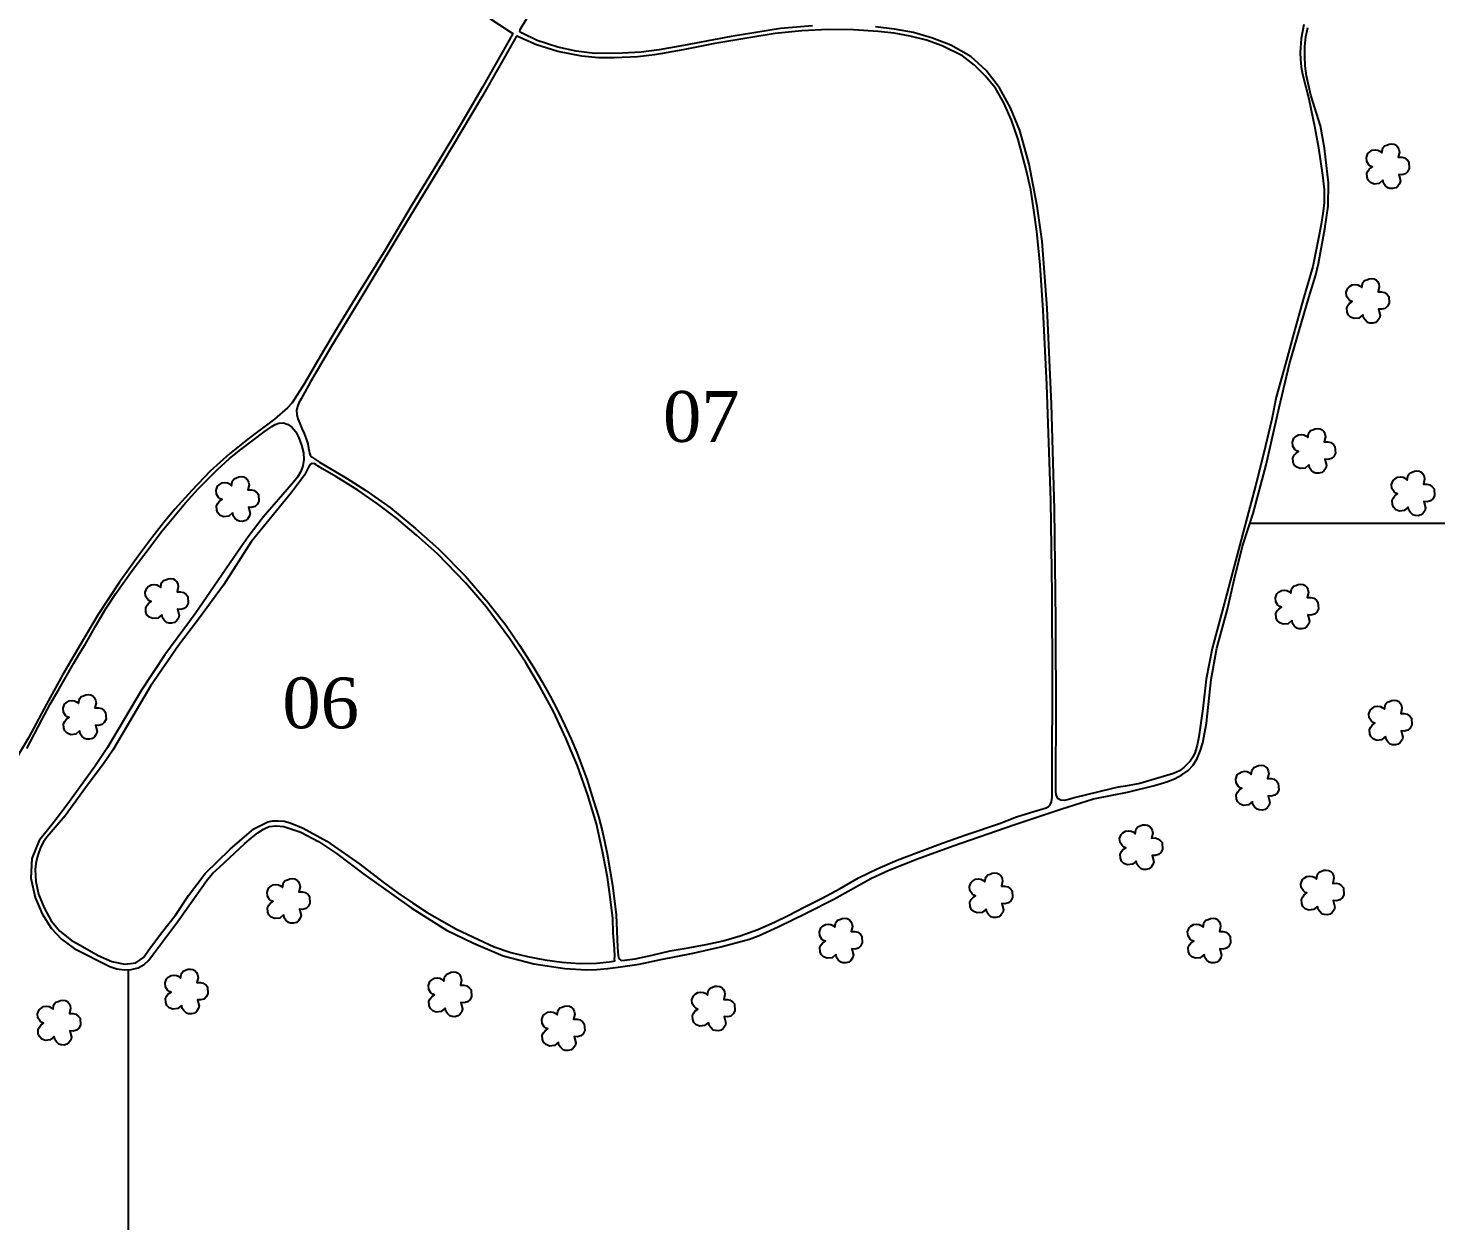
# Model space of a CAD drawing. Extents: x 736225 to 741536, y 7840815 to 7848326.
# Drawn here: x 737935 to 738850, y 7842547 to 7843322 of the extents above; entities that cross this region are included whole.
import ezdxf
from ezdxf.enums import TextEntityAlignment as Align

# ---------------------------------------------------------------- set-up
doc = ezdxf.new("R2010")
doc.units = 0
doc.header["$LTSCALE"] = 0.6
doc.linetypes.add('CONTINUO', pattern=[0])
for name, color, linetype in [('0114001311', 1, 'Continuous'), ('0114001311005', 5, 'Continuous'), ('0114001311006', 5, 'Continuous'), ('0114001311007', 5, 'Continuous'), ('0114001311008', 5, 'Continuous'), ('_SIMBOLO ARVORE', 118, 'Continuous'), ('MALHA', 8, 'Continuous'), ('TEXTO_NUN_TAL', 7, 'Continuous')]:
    doc.layers.add(name, color=color, linetype=linetype)
doc.styles.add('AREAS', font='times.ttf')

msp = doc.modelspace()

# ---------------------------------------------------------------- linework, layer by layer
at = {"layer": '0114001311'}
msp.add_lwpolyline([(737933.81, 7842853.51), (737943.56, 7842872.18), (737949.05, 7842882.38), (737954.83, 7842892.43), (737964.45, 7842909.14), (737968.2, 7842915.33), (737971.71, 7842921.27), (737974.97, 7842926.92), (737978.19, 7842932.63), (737985.05, 7842944.2), (737991.69, 7842954.45), (738002.33, 7842969.24), (738009.99, 7842979.27), (738021.93, 7842995.16), (738029.33, 7843004.25), (738037.02, 7843013.29), (738045.3, 7843022.41), (738057.89, 7843034.88), (738065.68, 7843042.08), (738072.86, 7843048.05), (738088.23, 7843059.41), (738093.13, 7843062.99), (738095.2, 7843064.15), (738097.7, 7843065.17), (738100.76, 7843065.23), (738103.72, 7843064.19), (738106.38, 7843062.28), (738108.63, 7843059.45), (738110.64, 7843055.59), (738112.46, 7843050.71), (738113.59, 7843045.79), (738113.93, 7843041.34), (738113.29, 7843037.32), (738111.95, 7843033.7), (738109.84, 7843030.07), (738107.25, 7843026.61), (738100.2, 7843018.59), (738087.57, 7843003.97), (738077.65, 7842991.27), (738073.14, 7842984.69), (738043.34, 7842941.18), (738023.53, 7842914.48), (738008.44, 7842891.51), (737986.28, 7842854.32), (737978.14, 7842841.79), (737959.94, 7842816.74), (737950.72, 7842804.84), (737941.92, 7842793.73), (737937.09, 7842782.19), (737936.54, 7842769.4), (737939.31, 7842756.77), (737943.91, 7842746.17), (737949.79, 7842736.9), (737956.44, 7842729.65), (737964.72, 7842723.49), (737987.85, 7842711.78), (737992.37, 7842710.4), (737997.04, 7842709.63), (738001.76, 7842709.84), (738006.32, 7842711.08), (738010.18, 7842713.24), (738013.12, 7842716), (738015.46, 7842719.34), (738031.8, 7842740.93), (738051.19, 7842768.46), (738054.84, 7842772.49), (738059.09, 7842776.46), (738075.57, 7842791.73), (738079.72, 7842795.31), (738083.96, 7842798.66), (738087.68, 7842801.22), (738091.41, 7842802.82), (738095.84, 7842803.4), (738100.88, 7842802.9), (738112.03, 7842799.28), (738123.48, 7842793.09), (738135.14, 7842785.4), (738152.85, 7842771.87), (738183.6, 7842749.94), (738206.68, 7842735.43), (738224.09, 7842726.95), (738243.57, 7842718.73), (738263.45, 7842713.67), (738283.65, 7842710.49), (738297.54, 7842709.76), (738304.36, 7842709.89), (738311.31, 7842710.48), (738318.2, 7842711.43), (738331.95, 7842713.42), (738345.95, 7842716.37), (738367.01, 7842720.58), (738384.87, 7842724.58), (738403.51, 7842729.69), (738409.96, 7842732.08), (738422.27, 7842737.56), (738440.32, 7842746.63), (738458.36, 7842755.65), (738482.46, 7842768.98), (738494.19, 7842774.47), (738512.74, 7842781.88), (738535.92, 7842790.34), (738575.39, 7842804.04), (738606.47, 7842814.33), (738627.24, 7842820.85), (738649.29, 7842825.22), (738666.87, 7842829.5), (738675.55, 7842832.16), (738680.24, 7842834.01), (738684.61, 7842836.5), (738688.59, 7842839.36), (738691.99, 7842842.77), (738694.62, 7842847.01), (738696.59, 7842851.79), (738698.18, 7842857.32), (738700.58, 7842869.96), (738703.61, 7842898.43), (738707.39, 7842918.91), (738714.11, 7842943.22), (738718.71, 7842964.16), (738724.09, 7842985.02), (738730.84, 7843006.32), (738739.29, 7843037.92), (738747.78, 7843075.2), (738754.61, 7843103.69), (738767.18, 7843146.72), (738771.73, 7843161.43), (738773.48, 7843168.95), (738777.5, 7843191.33), (738779.62, 7843206.19), (738779.98, 7843221.21), (738777.36, 7843243.89), (738774.64, 7843258.42), (738768.35, 7843278.25), (738765.55, 7843290.95), (738764.84, 7843297.35), (738764.48, 7843303.7), (738764.58, 7843309.93), (738765.23, 7843316.12), (738766.54, 7843322.32)], dxfattribs=at)
at = {"layer": '0114001311005'}
msp.add_lwpolyline([(738234.71, 7843328.16), (738247.3, 7843319.97), (738249.81, 7843318.4), (738249.22, 7843317.55), (738246.43, 7843312.49), (738229.94, 7843283.58), (738215.78, 7843259.09), (738200.99, 7843234.6), (738183.7, 7843206.02), (738166.73, 7843177.49), (738149.71, 7843150.01), (738135.57, 7843127.08), (738124.51, 7843108.46), (738114.37, 7843090.87), (738106.23, 7843078.27), (738103.37, 7843075.09), (738094.89, 7843067.66), (738078.57, 7843055.48), (738065.51, 7843045.1), (738053.13, 7843033.83), (738041.17, 7843021.34), (738030.14, 7843009.23), (738022.63, 7843000.2), (738015.19, 7842990.42), (738007.26, 7842980.07), (737994.02, 7842961.62), (737980.31, 7842940.67), (737970.45, 7842924.14), (737957.21, 7842901.74), (737946.64, 7842882.41), (737934.89, 7842860.6), (737927.46, 7842847.81)], dxfattribs=at)
at = {"layer": '0114001311006'}
msp.add_lwpolyline([(738116.9, 7843036.48), (738114.28, 7843031.25), (738105.82, 7843019.9), (738079.73, 7842987.95), (738061.62, 7842959.85), (738045.5, 7842937.64), (738032.54, 7842920.44), (738014.17, 7842894.02), (738000.57, 7842870.96), (737989.73, 7842852.6), (737983.75, 7842843.53), (737973.79, 7842830.32), (737958.69, 7842809.85), (737949.77, 7842799.11), (737946.93, 7842795.91), (737944.71, 7842792.92), (737942.96, 7842789.77), (737941.57, 7842786.29), (737940.49, 7842782.64), (737939.77, 7842778.86), (737939.35, 7842775), (737939.62, 7842767.19), (737941.37, 7842758.92), (737945.13, 7842749.91), (737949.75, 7842741.48), (737955.26, 7842734.8), (737962.77, 7842729.09), (737971.56, 7842724.03), (737980.27, 7842719.01), (737989.08, 7842715.15), (737997.51, 7842713.4), (738004.78, 7842714.25), (738009.74, 7842717.79), (738013.86, 7842723.48), (738021.49, 7842733.81), (738030.6, 7842745.25), (738038.97, 7842758.07), (738049.85, 7842772.27), (738065.95, 7842788.17), (738081.37, 7842801.46), (738090.43, 7842805.88), (738093.71, 7842806.49), (738097.32, 7842806.64), (738101.1, 7842806.29), (738104.95, 7842805.27), (738113.41, 7842801.87), (738128.77, 7842793.41), (738150.2, 7842778.39), (738165.41, 7842766.73), (738175.22, 7842759.6), (738184.54, 7842753.22), (738194.08, 7842747.06), (738203.68, 7842741.55), (738213.18, 7842736.2), (738227.41, 7842729.52), (738237.69, 7842724.74), (738248.5, 7842721.03), (738259.32, 7842718.36), (738270.56, 7842716.32), (738281.69, 7842714.79), (738293.35, 7842713.88), (738304.09, 7842714.02), (738312.55, 7842714.94), (738315.24, 7842715.42), (738316.04, 7842715.54), (738315.87, 7842716.79), (738316.05, 7842718.43), (738315.85, 7842723.42), (738315.05, 7842734), (738314.65, 7842743.07), (738313.26, 7842755.4), (738311.25, 7842770.01), (738308.13, 7842786.58), (738304.13, 7842804.52), (738298.47, 7842823.31), (738291.72, 7842842.33), (738284.28, 7842860.38), (738276.28, 7842877.53), (738267.34, 7842893.95), (738257.9, 7842909.61), (738247.78, 7842924.93), (738232.41, 7842945.57), (738218.99, 7842961.29), (738200.79, 7842980.13), (738187.19, 7842992.24), (738174.12, 7843003.21), (738161.82, 7843012.58), (738148.96, 7843021.58), (738134.6, 7843030.31), (738126.07, 7843035.29), (738123.3, 7843037.17), (738121.78, 7843038.17), (738120.75, 7843038.69), (738119.26, 7843038.9), (738117.87, 7843038.06)], close=True, dxfattribs=at)
at = {"layer": '0114001311007'}
msp.add_lwpolyline([(738250.97, 7843314.61), (738229.72, 7843277.46), (738204.21, 7843234.6), (738176.87, 7843189.59), (738152.15, 7843148.54), (738131.26, 7843114.03), (738118.31, 7843091.89), (738112.12, 7843080.94), (738110.69, 7843078.23), (738109.75, 7843075.96), (738109.22, 7843073.49), (738109.28, 7843070.73), (738110, 7843067.86), (738111.27, 7843064.78), (738112.63, 7843061.57), (738114.03, 7843058.27), (738115.36, 7843054.86), (738116.42, 7843051.6), (738117.04, 7843048.87), (738117.34, 7843046.89), (738117.61, 7843045.49), (738118.05, 7843044.29), (738118.96, 7843043.21), (738120.17, 7843042.21), (738124.17, 7843039.64), (738141.55, 7843029.34), (738154.21, 7843021.26), (738170.28, 7843009.95), (738186.49, 7842996.67), (738201.39, 7842983.28), (738219.07, 7842965.68), (738233.56, 7842948.77), (738245.42, 7842933.46), (738254.11, 7842920.79), (738263.22, 7842906.56), (738268.86, 7842896.91), (738274.07, 7842887.66), (738278.96, 7842878), (738283.53, 7842868.51), (738287.7, 7842859.64), (738291.27, 7842851.07), (738297.81, 7842833.75), (738302.28, 7842819.52), (738305.34, 7842809.36), (738307.94, 7842799.31), (738311.15, 7842785.18), (738314.59, 7842764.81), (738316.99, 7842745.47), (738317.83, 7842724.3), (738318.12, 7842719.08), (738318.52, 7842717.71), (738319.19, 7842716.65), (738320.1, 7842715.86), (738322.34, 7842715.97), (738329.29, 7842716.89), (738340.25, 7842719.28), (738351.97, 7842721.98), (738363.72, 7842724.04), (738375.51, 7842726.08), (738386.38, 7842728.49), (738397.5, 7842731.84), (738409.06, 7842735.94), (738419.72, 7842740.62), (738429.07, 7842745.22), (738439.16, 7842750.44), (738450.81, 7842756.28), (738462.54, 7842762.62), (738474.47, 7842769.48), (738486.96, 7842775.67), (738499.64, 7842780.94), (738512.13, 7842785.72), (738529.37, 7842792.16), (738544.8, 7842797.58), (738566.08, 7842804.88), (738577.03, 7842809.07), (738586.12, 7842812), (738594.22, 7842814.3), (738596.36, 7842814.92), (738597.89, 7842815.79), (738599.1, 7842816.96), (738599.94, 7842818.9), (738600.36, 7842821.9), (738600.35, 7842825.85), (738600.26, 7842840.28), (738600.43, 7842896.82), (738600.2, 7842953.91), (738599.33, 7843014.74), (738596.78, 7843090.01), (738594.41, 7843138.54), (738592.59, 7843167.73), (738590.37, 7843189.67), (738588.47, 7843203.48), (738586.33, 7843216.71), (738583.48, 7843229.85), (738580.01, 7843243.03), (738578.09, 7843249.53), (738573.78, 7843261.96), (738568.86, 7843273.36), (738563.36, 7843282.75), (738556.75, 7843290.76), (738549.78, 7843297.81), (738542.08, 7843303.83), (738528.87, 7843310.38), (738518.6, 7843313.97), (738507.9, 7843316.66), (738497.61, 7843318.58), (738487.27, 7843319.76), (738471.26, 7843320.75), (738454.63, 7843320.86), (738437.5, 7843320.12), (738420.28, 7843318.3), (738403.1, 7843315.62), (738381.05, 7843311.81), (738361.51, 7843308.02), (738346.99, 7843305.35), (738341.74, 7843304.51), (738330.89, 7843303.17), (738315.86, 7843302.6), (738305.47, 7843302.57), (738294.6, 7843303.61), (738279.08, 7843306.62), (738265.22, 7843311.1), (738256.25, 7843314.89), (738253.5, 7843316.26), (738252.49, 7843316.82), (738251.93, 7843316.37)], close=True, dxfattribs=at)
at = {"layer": '0114001311008'}
for points in [[(738444.49, 7843323.26), (738423.8, 7843321.59), (738391.73, 7843316.44), (738360.72, 7843310.6), (738344.83, 7843307.71), (738333.26, 7843306.18), (738320.9, 7843305.48), (738303.08, 7843305.43), (738290.91, 7843306.82), (738279.01, 7843309.49), (738265.65, 7843313.82), (738255.88, 7843318.59), (738254.25, 7843319.76), (738254.54, 7843320.91), (738270.47, 7843347.66)], [(738763.94, 7843324.25), (738762.07, 7843315.18), (738761.5, 7843306.05), (738761.66, 7843301.43), (738762.07, 7843296.73), (738762.96, 7843291.89), (738767.02, 7843275.85), (738771.07, 7843256.98), (738773.45, 7843243.99), (738776.05, 7843226.3), (738777.14, 7843216.9), (738777.11, 7843207.98), (738776.27, 7843201.38), (738775.09, 7843194.46), (738773.76, 7843187.54), (738769.78, 7843166.95), (738763.9, 7843147.04), (738758.05, 7843125.94), (738751.91, 7843103.56), (738745.94, 7843082), (738743.01, 7843067.72), (738737.84, 7843045.82), (738732.43, 7843024.41), (738722.18, 7842985.98), (738713.01, 7842950.78), (738704.34, 7842918.64), (738700.43, 7842898.73), (738698.16, 7842879.46), (738695.69, 7842861.27), (738694.63, 7842855.78), (738693.32, 7842851.25), (738691.71, 7842847.89), (738690.03, 7842845.38), (738688.13, 7842843.35), (738685.93, 7842841.18), (738682.96, 7842839.1), (738679.16, 7842837.26), (738657.36, 7842830.77), (738647.97, 7842829.1), (738643.29, 7842828.39), (738638.71, 7842827.47), (738614.68, 7842821.61), (738611.18, 7842820.43), (738608.2, 7842819.68), (738605.95, 7842819.9), (738604.24, 7842820.87), (738603.32, 7842822.28), (738602.85, 7842823.76), (738602.61, 7842825.71), (738602.64, 7842837.83), (738602.93, 7842872.34), (738602.59, 7842936.5), (738601.76, 7843009.25), (738599.93, 7843077.37), (738597.05, 7843139.89), (738593.71, 7843183.38), (738590.6, 7843206.04), (738585.44, 7843233.51), (738579.23, 7843255.2), (738573.32, 7843270.11), (738566.02, 7843283.14), (738557.5, 7843294.22), (738547.44, 7843303.36), (738534.34, 7843310.81), (738522.51, 7843315.39), (738510.14, 7843318.95), (738497.79, 7843321.27), (738485.52, 7843322.69)]]:
    msp.add_lwpolyline(points, dxfattribs=at)
at = {"layer": '_SIMBOLO ARVORE', "color": 3, "linetype": 'CONTINUO'}
for points in [[(738815.24, 7843222.99, 0), (738812.73, 7843220.88, 0), (738809.53, 7843220.51, 0), (738807.25, 7843221.4, 0), (738805.64, 7843222.98, 0), (738804.97, 7843224.8, 0), (738804.79, 7843227.49, 0), (738805.66, 7843229.18, 0), (738806.58, 7843230.44, 0), (738808.42, 7843231.69, 0), (738807.25, 7843232.06, 0), (738806.1, 7843233.01, 0), (738804.74, 7843235.15, 0), (738804.49, 7843237.7, 0), (738805.47, 7843240.35, 0), (738806.5, 7843241.3, 0), (738808.38, 7843242.45, 0), (738810.35, 7843242.71, 0), (738811.92, 7843242.49, 0), (738813.17, 7843241.91, 0), (738814.53, 7843240.69, 0), (738814.94, 7843243.02, 0), (738815.29, 7843243.95, 0), (738816.31, 7843245.24, 0), (738817.83, 7843245.8, 0), (738819.31, 7843246.46, 0), (738820.98, 7843246.61, 0), (738822.56, 7843246.39, 0), (738823.84, 7843245.71, 0), (738824.79, 7843244.68, 0), (738825.62, 7843243.04, 0), (738825.95, 7843241.21, 0), (738825.19, 7843237.95, 0), (738827.47, 7843237.98, 0), (738829.36, 7843237.53, 0), (738831.14, 7843236.12, 0), (738832.13, 7843234.99, 0), (738832.4, 7843230.5, 0), (738831.3, 7843228.49, 0), (738829.84, 7843227.15, 0), (738827.54, 7843226.54, 0), (738825.52, 7843226.72, 0), (738826.6, 7843222.52, 0), (738826.1, 7843220.74, 0), (738824.89, 7843219.03, 0), (738823.56, 7843217.97, 0), (738821.66, 7843217.5, 0), (738819.78, 7843217.62, 0), (738818.37, 7843218.02, 0), (738816.75, 7843219.6, 0), (738815.66, 7843221.04, 0), (738815.32, 7843223.21, 0)], [(738802.2, 7843135.51, 0), (738799.68, 7843133.4, 0), (738796.49, 7843133.03, 0), (738794.21, 7843133.92, 0), (738792.6, 7843135.51, 0), (738791.93, 7843137.33, 0), (738791.75, 7843140.01, 0), (738792.62, 7843141.71, 0), (738793.54, 7843142.96, 0), (738795.38, 7843144.21, 0), (738794.21, 7843144.58, 0), (738793.05, 7843145.54, 0), (738791.69, 7843147.68, 0), (738791.45, 7843150.22, 0), (738792.43, 7843152.88, 0), (738793.46, 7843153.83, 0), (738795.34, 7843154.97, 0), (738797.31, 7843155.24, 0), (738798.88, 7843155.01, 0), (738800.13, 7843154.44, 0), (738801.49, 7843153.22, 0), (738801.9, 7843155.55, 0), (738802.25, 7843156.48, 0), (738803.27, 7843157.77, 0), (738804.79, 7843158.33, 0), (738806.27, 7843158.98, 0), (738807.94, 7843159.14, 0), (738809.51, 7843158.91, 0), (738810.8, 7843158.23, 0), (738811.75, 7843157.21, 0), (738812.58, 7843155.56, 0), (738812.91, 7843153.73, 0), (738812.15, 7843150.47, 0), (738814.43, 7843150.51, 0), (738816.32, 7843150.05, 0), (738818.1, 7843148.64, 0), (738819.09, 7843147.51, 0), (738819.36, 7843143.02, 0), (738818.26, 7843141.02, 0), (738816.8, 7843139.68, 0), (738814.49, 7843139.06, 0), (738812.48, 7843139.24, 0), (738813.55, 7843135.05, 0), (738813.06, 7843133.26, 0), (738811.85, 7843131.56, 0), (738810.51, 7843130.49, 0), (738808.62, 7843130.03, 0), (738806.74, 7843130.14, 0), (738805.33, 7843130.54, 0), (738803.71, 7843132.13, 0), (738802.61, 7843133.56, 0), (738802.28, 7843135.73, 0)], [(738767.22, 7843038, 0), (738764.7, 7843035.89, 0), (738761.51, 7843035.52, 0), (738759.23, 7843036.41, 0), (738757.62, 7843037.99, 0), (738756.95, 7843039.81, 0), (738756.77, 7843042.5, 0), (738757.64, 7843044.19, 0), (738758.56, 7843045.45, 0), (738760.4, 7843046.69, 0), (738759.23, 7843047.07, 0), (738758.07, 7843048.02, 0), (738756.71, 7843050.16, 0), (738756.47, 7843052.71, 0), (738757.45, 7843055.36, 0), (738758.48, 7843056.31, 0), (738760.36, 7843057.46, 0), (738762.33, 7843057.72, 0), (738763.9, 7843057.5, 0), (738765.15, 7843056.92, 0), (738766.51, 7843055.7, 0), (738766.92, 7843058.03, 0), (738767.27, 7843058.96, 0), (738768.29, 7843060.25, 0), (738769.81, 7843060.81, 0), (738771.29, 7843061.47, 0), (738772.96, 7843061.62, 0), (738774.53, 7843061.4, 0), (738775.81, 7843060.72, 0), (738776.77, 7843059.69, 0), (738777.6, 7843058.05, 0), (738777.92, 7843056.22, 0), (738777.17, 7843052.96, 0), (738779.45, 7843052.99, 0), (738781.34, 7843052.54, 0), (738783.12, 7843051.13, 0), (738784.11, 7843050, 0), (738784.38, 7843045.51, 0), (738783.28, 7843043.5, 0), (738781.81, 7843042.16, 0), (738779.51, 7843041.55, 0), (738777.5, 7843041.73, 0), (738778.57, 7843037.53, 0), (738778.08, 7843035.75, 0), (738776.87, 7843034.04, 0), (738775.53, 7843032.98, 0), (738773.64, 7843032.51, 0), (738771.76, 7843032.63, 0), (738770.35, 7843033.03, 0), (738768.73, 7843034.61, 0), (738767.63, 7843036.05, 0), (738767.3, 7843038.22, 0)], [(738067.6, 7843006.72, 0), (738065.09, 7843004.61, 0), (738061.89, 7843004.24, 0), (738059.61, 7843005.13, 0), (738058, 7843006.71, 0), (738057.33, 7843008.53, 0), (738057.15, 7843011.22, 0), (738058.02, 7843012.91, 0), (738058.94, 7843014.17, 0), (738060.78, 7843015.42, 0), (738059.61, 7843015.79, 0), (738058.45, 7843016.74, 0), (738057.1, 7843018.88, 0), (738056.85, 7843021.43, 0), (738057.83, 7843024.08, 0), (738058.86, 7843025.03, 0), (738060.74, 7843026.18, 0), (738062.71, 7843026.45, 0), (738064.28, 7843026.22, 0), (738065.53, 7843025.64, 0), (738066.89, 7843024.43, 0), (738067.3, 7843026.75, 0), (738067.65, 7843027.68, 0), (738068.67, 7843028.98, 0), (738070.19, 7843029.53, 0), (738071.67, 7843030.19, 0), (738073.34, 7843030.34, 0), (738074.91, 7843030.12, 0), (738076.2, 7843029.44, 0), (738077.15, 7843028.41, 0), (738077.98, 7843026.77, 0), (738078.31, 7843024.94, 0), (738077.55, 7843021.68, 0), (738079.83, 7843021.72, 0), (738081.72, 7843021.26, 0), (738083.5, 7843019.85, 0), (738084.49, 7843018.72, 0), (738084.76, 7843014.23, 0), (738083.66, 7843012.22, 0), (738082.2, 7843010.88, 0), (738079.89, 7843010.27, 0), (738077.88, 7843010.45, 0), (738078.95, 7843006.26, 0), (738078.46, 7843004.47, 0), (738077.25, 7843002.76, 0), (738075.92, 7843001.7, 0), (738074.02, 7843001.23, 0), (738072.14, 7843001.35, 0), (738070.73, 7843001.75, 0), (738069.11, 7843003.34, 0), (738068.01, 7843004.77, 0), (738067.68, 7843006.94, 0)], [(738831.66, 7843010.4, 0), (738829.14, 7843008.29, 0), (738825.95, 7843007.92, 0), (738823.67, 7843008.81, 0), (738822.05, 7843010.39, 0), (738821.39, 7843012.21, 0), (738821.21, 7843014.9, 0), (738822.08, 7843016.59, 0), (738823, 7843017.85, 0), (738824.84, 7843019.1, 0), (738823.66, 7843019.47, 0), (738822.51, 7843020.42, 0), (738821.15, 7843022.56, 0), (738820.91, 7843025.11, 0), (738821.89, 7843027.76, 0), (738822.92, 7843028.71, 0), (738824.79, 7843029.86, 0), (738826.76, 7843030.13, 0), (738828.34, 7843029.9, 0), (738829.59, 7843029.32, 0), (738830.95, 7843028.11, 0), (738831.36, 7843030.43, 0), (738831.71, 7843031.36, 0), (738832.73, 7843032.66, 0), (738834.25, 7843033.21, 0), (738835.73, 7843033.87, 0), (738837.4, 7843034.02, 0), (738838.97, 7843033.8, 0), (738840.25, 7843033.12, 0), (738841.2, 7843032.09, 0), (738842.04, 7843030.45, 0), (738842.36, 7843028.62, 0), (738841.61, 7843025.36, 0), (738843.89, 7843025.4, 0), (738845.78, 7843024.94, 0), (738847.56, 7843023.53, 0), (738848.55, 7843022.4, 0), (738848.82, 7843017.91, 0), (738847.72, 7843015.9, 0), (738846.25, 7843014.56, 0), (738843.95, 7843013.95, 0), (738841.93, 7843014.13, 0), (738843.01, 7843009.94, 0), (738842.52, 7843008.15, 0), (738841.31, 7843006.44, 0), (738839.97, 7843005.38, 0), (738838.08, 7843004.91, 0), (738836.2, 7843005.03, 0), (738834.79, 7843005.43, 0), (738833.17, 7843007.02, 0), (738832.07, 7843008.45, 0), (738831.74, 7843010.62, 0)], [(738021.57, 7842940.49, 0), (738019.06, 7842938.37, 0), (738015.86, 7842938.01, 0), (738013.59, 7842938.89, 0), (738011.97, 7842940.48, 0), (738011.3, 7842942.3, 0), (738011.12, 7842944.98, 0), (738011.99, 7842946.68, 0), (738012.91, 7842947.93, 0), (738014.75, 7842949.18, 0), (738013.58, 7842949.55, 0), (738012.43, 7842950.51, 0), (738011.07, 7842952.65, 0), (738010.82, 7842955.19, 0), (738011.8, 7842957.85, 0), (738012.83, 7842958.8, 0), (738014.71, 7842959.95, 0), (738016.68, 7842960.21, 0), (738018.26, 7842959.98, 0), (738019.5, 7842959.41, 0), (738020.87, 7842958.19, 0), (738021.28, 7842960.52, 0), (738021.62, 7842961.45, 0), (738022.64, 7842962.74, 0), (738024.16, 7842963.3, 0), (738025.64, 7842963.95, 0), (738027.31, 7842964.11, 0), (738028.89, 7842963.88, 0), (738030.17, 7842963.21, 0), (738031.12, 7842962.18, 0), (738031.95, 7842960.53, 0), (738032.28, 7842958.7, 0), (738031.52, 7842955.44, 0), (738033.81, 7842955.48, 0), (738035.7, 7842955.02, 0), (738037.48, 7842953.61, 0), (738038.46, 7842952.49, 0), (738038.73, 7842948, 0), (738037.63, 7842945.99, 0), (738036.17, 7842944.65, 0), (738033.87, 7842944.03, 0), (738031.85, 7842944.21, 0), (738032.93, 7842940.02, 0), (738032.43, 7842938.23, 0), (738031.22, 7842936.53, 0), (738029.89, 7842935.46, 0), (738027.99, 7842935, 0), (738026.11, 7842935.11, 0), (738024.7, 7842935.51, 0), (738023.09, 7842937.1, 0), (738021.99, 7842938.53, 0), (738021.65, 7842940.7, 0)], [(738756.17, 7842936.81, 0), (738753.66, 7842934.69, 0), (738750.46, 7842934.33, 0), (738748.18, 7842935.21, 0), (738746.57, 7842936.8, 0), (738745.9, 7842938.62, 0), (738745.72, 7842941.3, 0), (738746.59, 7842943, 0), (738747.51, 7842944.25, 0), (738749.35, 7842945.5, 0), (738748.18, 7842945.87, 0), (738747.03, 7842946.83, 0), (738745.67, 7842948.97, 0), (738745.42, 7842951.51, 0), (738746.4, 7842954.17, 0), (738747.43, 7842955.12, 0), (738749.31, 7842956.27, 0), (738751.28, 7842956.53, 0), (738752.86, 7842956.3, 0), (738754.1, 7842955.73, 0), (738755.47, 7842954.51, 0), (738755.88, 7842956.84, 0), (738756.22, 7842957.77, 0), (738757.24, 7842959.06, 0), (738758.76, 7842959.62, 0), (738760.24, 7842960.27, 0), (738761.91, 7842960.43, 0), (738763.49, 7842960.2, 0), (738764.77, 7842959.53, 0), (738765.72, 7842958.5, 0), (738766.55, 7842956.85, 0), (738766.88, 7842955.02, 0), (738766.12, 7842951.76, 0), (738768.4, 7842951.8, 0), (738770.29, 7842951.35, 0), (738772.08, 7842949.93, 0), (738773.06, 7842948.81, 0), (738773.33, 7842944.32, 0), (738772.23, 7842942.31, 0), (738770.77, 7842940.97, 0), (738768.47, 7842940.35, 0), (738766.45, 7842940.53, 0), (738767.53, 7842936.34, 0), (738767.03, 7842934.55, 0), (738765.82, 7842932.85, 0), (738764.49, 7842931.78, 0), (738762.59, 7842931.32, 0), (738760.71, 7842931.43, 0), (738759.3, 7842931.83, 0), (738757.69, 7842933.42, 0), (738756.59, 7842934.85, 0), (738756.25, 7842937.02, 0)], [(737968.18, 7842865.05, 0), (737965.67, 7842862.94, 0), (737962.47, 7842862.57, 0), (737960.19, 7842863.46, 0), (737958.58, 7842865.04, 0), (737957.91, 7842866.86, 0), (737957.73, 7842869.55, 0), (737958.6, 7842871.24, 0), (737959.52, 7842872.5, 0), (737961.36, 7842873.75, 0), (737960.19, 7842874.12, 0), (737959.04, 7842875.07, 0), (737957.68, 7842877.21, 0), (737957.43, 7842879.76, 0), (737958.41, 7842882.41, 0), (737959.44, 7842883.36, 0), (737961.32, 7842884.51, 0), (737963.29, 7842884.77, 0), (737964.86, 7842884.55, 0), (737966.11, 7842883.97, 0), (737967.48, 7842882.75, 0), (737967.88, 7842885.08, 0), (737968.23, 7842886.01, 0), (737969.25, 7842887.3, 0), (737970.77, 7842887.86, 0), (737972.25, 7842888.52, 0), (737973.92, 7842888.67, 0), (737975.5, 7842888.45, 0), (737976.78, 7842887.77, 0), (737977.73, 7842886.74, 0), (737978.56, 7842885.1, 0), (737978.89, 7842883.27, 0), (737978.13, 7842880.01, 0), (737980.41, 7842880.04, 0), (737982.3, 7842879.59, 0), (737984.08, 7842878.18, 0), (737985.07, 7842877.05, 0), (737985.34, 7842872.56, 0), (737984.24, 7842870.55, 0), (737982.78, 7842869.21, 0), (737980.48, 7842868.6, 0), (737978.46, 7842868.78, 0), (737979.54, 7842864.58, 0), (737979.04, 7842862.8, 0), (737977.83, 7842861.09, 0), (737976.5, 7842860.03, 0), (737974.6, 7842859.56, 0), (737972.72, 7842859.68, 0), (737971.31, 7842860.08, 0), (737969.69, 7842861.66, 0), (737968.6, 7842863.1, 0), (737968.26, 7842865.27, 0)], [(738816.93, 7842861.37, 0), (738814.41, 7842859.26, 0), (738811.22, 7842858.89, 0), (738808.94, 7842859.78, 0), (738807.33, 7842861.36, 0), (738806.66, 7842863.18, 0), (738806.48, 7842865.87, 0), (738807.35, 7842867.56, 0), (738808.27, 7842868.82, 0), (738810.11, 7842870.07, 0), (738808.94, 7842870.44, 0), (738807.78, 7842871.39, 0), (738806.42, 7842873.53, 0), (738806.18, 7842876.08, 0), (738807.16, 7842878.73, 0), (738808.19, 7842879.68, 0), (738810.07, 7842880.83, 0), (738812.04, 7842881.09, 0), (738813.61, 7842880.87, 0), (738814.86, 7842880.29, 0), (738816.22, 7842879.07, 0), (738816.63, 7842881.4, 0), (738816.98, 7842882.33, 0), (738818, 7842883.62, 0), (738819.52, 7842884.18, 0), (738821, 7842884.84, 0), (738822.67, 7842884.99, 0), (738824.24, 7842884.77, 0), (738825.52, 7842884.09, 0), (738826.48, 7842883.06, 0), (738827.31, 7842881.42, 0), (738827.63, 7842879.59, 0), (738826.88, 7842876.33, 0), (738829.16, 7842876.36, 0), (738831.05, 7842875.91, 0), (738832.83, 7842874.5, 0), (738833.82, 7842873.37, 0), (738834.09, 7842868.88, 0), (738832.99, 7842866.87, 0), (738831.52, 7842865.53, 0), (738829.22, 7842864.92, 0), (738827.21, 7842865.1, 0), (738828.28, 7842860.9, 0), (738827.79, 7842859.12, 0), (738826.58, 7842857.41, 0), (738825.24, 7842856.35, 0), (738823.35, 7842855.88, 0), (738821.47, 7842856, 0), (738820.06, 7842856.4, 0), (738818.44, 7842857.98, 0), (738817.34, 7842859.42, 0), (738817.01, 7842861.59, 0)], [(738730.4, 7842819.05, 0), (738727.88, 7842816.94, 0), (738724.69, 7842816.57, 0), (738722.41, 7842817.46, 0), (738720.79, 7842819.04, 0), (738720.13, 7842820.86, 0), (738719.95, 7842823.55, 0), (738720.82, 7842825.25, 0), (738721.74, 7842826.5, 0), (738723.58, 7842827.75, 0), (738722.4, 7842828.12, 0), (738721.25, 7842829.07, 0), (738719.89, 7842831.21, 0), (738719.65, 7842833.76, 0), (738720.63, 7842836.41, 0), (738721.66, 7842837.37, 0), (738723.53, 7842838.51, 0), (738725.5, 7842838.78, 0), (738727.08, 7842838.55, 0), (738728.32, 7842837.98, 0), (738729.69, 7842836.76, 0), (738730.1, 7842839.09, 0), (738730.45, 7842840.02, 0), (738731.47, 7842841.31, 0), (738732.99, 7842841.86, 0), (738734.47, 7842842.52, 0), (738736.14, 7842842.67, 0), (738737.71, 7842842.45, 0), (738738.99, 7842841.77, 0), (738739.94, 7842840.75, 0), (738740.78, 7842839.1, 0), (738741.1, 7842837.27, 0), (738740.35, 7842834.01, 0), (738742.63, 7842834.05, 0), (738744.52, 7842833.59, 0), (738746.3, 7842832.18, 0), (738747.29, 7842831.05, 0), (738747.56, 7842826.56, 0), (738746.45, 7842824.55, 0), (738744.99, 7842823.22, 0), (738742.69, 7842822.6, 0), (738740.67, 7842822.78, 0), (738741.75, 7842818.59, 0), (738741.26, 7842816.8, 0), (738740.05, 7842815.09, 0), (738738.71, 7842814.03, 0), (738736.82, 7842813.57, 0), (738734.94, 7842813.68, 0), (738733.53, 7842814.08, 0), (738731.91, 7842815.67, 0), (738730.81, 7842817.1, 0), (738730.47, 7842819.27, 0)], [(738654.91, 7842780.42, 0), (738652.4, 7842778.3, 0), (738649.2, 7842777.94, 0), (738646.92, 7842778.82, 0), (738645.31, 7842780.41, 0), (738644.64, 7842782.23, 0), (738644.46, 7842784.91, 0), (738645.33, 7842786.61, 0), (738646.25, 7842787.86, 0), (738648.09, 7842789.11, 0), (738646.92, 7842789.48, 0), (738645.77, 7842790.44, 0), (738644.41, 7842792.58, 0), (738644.16, 7842795.12, 0), (738645.14, 7842797.78, 0), (738646.17, 7842798.73, 0), (738648.05, 7842799.87, 0), (738650.02, 7842800.14, 0), (738651.59, 7842799.91, 0), (738652.84, 7842799.34, 0), (738654.21, 7842798.12, 0), (738654.61, 7842800.45, 0), (738654.96, 7842801.38, 0), (738655.98, 7842802.67, 0), (738657.5, 7842803.23, 0), (738658.98, 7842803.88, 0), (738660.65, 7842804.04, 0), (738662.23, 7842803.81, 0), (738663.51, 7842803.13, 0), (738664.46, 7842802.11, 0), (738665.29, 7842800.46, 0), (738665.62, 7842798.63, 0), (738664.86, 7842795.37, 0), (738667.14, 7842795.41, 0), (738669.03, 7842794.95, 0), (738670.81, 7842793.54, 0), (738671.8, 7842792.41, 0), (738672.07, 7842787.93, 0), (738670.97, 7842785.92, 0), (738669.51, 7842784.58, 0), (738667.21, 7842783.96, 0), (738665.19, 7842784.14, 0), (738666.27, 7842779.95, 0), (738665.77, 7842778.16, 0), (738664.56, 7842776.46, 0), (738663.23, 7842775.39, 0), (738661.33, 7842774.93, 0), (738659.45, 7842775.04, 0), (738658.04, 7842775.44, 0), (738656.43, 7842777.03, 0), (738655.33, 7842778.46, 0), (738654.99, 7842780.63, 0)], [(738557.33, 7842749.14, 0), (738554.82, 7842747.03, 0), (738551.62, 7842746.66, 0), (738549.35, 7842747.54, 0), (738547.73, 7842749.13, 0), (738547.06, 7842750.95, 0), (738546.88, 7842753.63, 0), (738547.75, 7842755.33, 0), (738548.67, 7842756.58, 0), (738550.51, 7842757.83, 0), (738549.34, 7842758.21, 0), (738548.19, 7842759.16, 0), (738546.83, 7842761.3, 0), (738546.58, 7842763.85, 0), (738547.56, 7842766.5, 0), (738548.59, 7842767.45, 0), (738550.47, 7842768.6, 0), (738552.44, 7842768.86, 0), (738554.02, 7842768.64, 0), (738555.26, 7842768.06, 0), (738556.63, 7842766.84, 0), (738557.04, 7842769.17, 0), (738557.38, 7842770.1, 0), (738558.4, 7842771.39, 0), (738559.92, 7842771.95, 0), (738561.4, 7842772.61, 0), (738563.07, 7842772.76, 0), (738564.65, 7842772.53, 0), (738565.93, 7842771.86, 0), (738566.88, 7842770.83, 0), (738567.71, 7842769.18, 0), (738568.04, 7842767.36, 0), (738567.28, 7842764.1, 0), (738569.57, 7842764.13, 0), (738571.46, 7842763.68, 0), (738573.24, 7842762.27, 0), (738574.22, 7842761.14, 0), (738574.49, 7842756.65, 0), (738573.39, 7842754.64, 0), (738571.93, 7842753.3, 0), (738569.63, 7842752.68, 0), (738567.61, 7842752.86, 0), (738568.69, 7842748.67, 0), (738568.19, 7842746.88, 0), (738566.98, 7842745.18, 0), (738565.65, 7842744.12, 0), (738563.75, 7842743.65, 0), (738561.87, 7842743.76, 0), (738560.46, 7842744.16, 0), (738558.85, 7842745.75, 0), (738557.75, 7842747.18, 0), (738557.41, 7842749.35, 0)], [(738772.74, 7842750.98, 0), (738770.23, 7842748.87, 0), (738767.03, 7842748.5, 0), (738764.75, 7842749.38, 0), (738763.14, 7842750.97, 0), (738762.47, 7842752.79, 0), (738762.29, 7842755.47, 0), (738763.16, 7842757.17, 0), (738764.08, 7842758.42, 0), (738765.92, 7842759.67, 0), (738764.75, 7842760.05, 0), (738763.6, 7842761, 0), (738762.24, 7842763.14, 0), (738761.99, 7842765.69, 0), (738762.97, 7842768.34, 0), (738764, 7842769.29, 0), (738765.88, 7842770.44, 0), (738767.85, 7842770.7, 0), (738769.43, 7842770.48, 0), (738770.67, 7842769.9, 0), (738772.04, 7842768.68, 0), (738772.45, 7842771.01, 0), (738772.79, 7842771.94, 0), (738773.81, 7842773.23, 0), (738775.33, 7842773.79, 0), (738776.81, 7842774.45, 0), (738778.48, 7842774.6, 0), (738780.06, 7842774.37, 0), (738781.34, 7842773.7, 0), (738782.29, 7842772.67, 0), (738783.12, 7842771.02, 0), (738783.45, 7842769.2, 0), (738782.69, 7842765.94, 0), (738784.97, 7842765.97, 0), (738786.86, 7842765.52, 0), (738788.65, 7842764.11, 0), (738789.63, 7842762.98, 0), (738789.9, 7842758.49, 0), (738788.8, 7842756.48, 0), (738787.34, 7842755.14, 0), (738785.04, 7842754.52, 0), (738783.02, 7842754.7, 0), (738784.1, 7842750.51, 0), (738783.6, 7842748.72, 0), (738782.39, 7842747.02, 0), (738781.06, 7842745.96, 0), (738779.16, 7842745.49, 0), (738777.28, 7842745.6, 0), (738775.87, 7842746, 0), (738774.26, 7842747.59, 0), (738773.16, 7842749.02, 0), (738772.82, 7842751.19, 0)], [(738100.74, 7842745.46, 0), (738098.23, 7842743.35, 0), (738095.03, 7842742.98, 0), (738092.75, 7842743.86, 0), (738091.14, 7842745.45, 0), (738090.47, 7842747.27, 0), (738090.29, 7842749.95, 0), (738091.16, 7842751.65, 0), (738092.08, 7842752.9, 0), (738093.92, 7842754.15, 0), (738092.75, 7842754.53, 0), (738091.59, 7842755.48, 0), (738090.24, 7842757.62, 0), (738089.99, 7842760.17, 0), (738090.97, 7842762.82, 0), (738092, 7842763.77, 0), (738093.88, 7842764.92, 0), (738095.85, 7842765.18, 0), (738097.42, 7842764.96, 0), (738098.67, 7842764.38, 0), (738100.03, 7842763.16, 0), (738100.44, 7842765.49, 0), (738100.79, 7842766.42, 0), (738101.81, 7842767.71, 0), (738103.33, 7842768.27, 0), (738104.81, 7842768.93, 0), (738106.48, 7842769.08, 0), (738108.05, 7842768.85, 0), (738109.34, 7842768.18, 0), (738110.29, 7842767.15, 0), (738111.12, 7842765.51, 0), (738111.45, 7842763.68, 0), (738110.69, 7842760.42, 0), (738112.97, 7842760.45, 0), (738114.86, 7842760, 0), (738116.64, 7842758.59, 0), (738117.63, 7842757.46, 0), (738117.9, 7842752.97, 0), (738116.8, 7842750.96, 0), (738115.34, 7842749.62, 0), (738113.03, 7842749.01, 0), (738111.02, 7842749.18, 0), (738112.09, 7842744.99, 0), (738111.6, 7842743.2, 0), (738110.39, 7842741.5, 0), (738109.06, 7842740.44, 0), (738107.16, 7842739.97, 0), (738105.28, 7842740.08, 0), (738103.87, 7842740.48, 0), (738102.25, 7842742.07, 0), (738101.15, 7842743.5, 0), (738100.82, 7842745.67, 0)], [(738459.75, 7842719.7, 0), (738457.24, 7842717.59, 0), (738454.04, 7842717.22, 0), (738451.77, 7842718.1, 0), (738450.15, 7842719.69, 0), (738449.48, 7842721.51, 0), (738449.3, 7842724.2, 0), (738450.18, 7842725.89, 0), (738451.09, 7842727.15, 0), (738452.93, 7842728.39, 0), (738451.76, 7842728.77, 0), (738450.61, 7842729.72, 0), (738449.25, 7842731.86, 0), (738449.01, 7842734.41, 0), (738449.99, 7842737.06, 0), (738451.01, 7842738.01, 0), (738452.89, 7842739.16, 0), (738454.86, 7842739.42, 0), (738456.44, 7842739.2, 0), (738457.68, 7842738.62, 0), (738459.05, 7842737.4, 0), (738459.46, 7842739.73, 0), (738459.81, 7842740.66, 0), (738460.83, 7842741.95, 0), (738462.34, 7842742.51, 0), (738463.83, 7842743.17, 0), (738465.49, 7842743.32, 0), (738467.07, 7842743.1, 0), (738468.35, 7842742.42, 0), (738469.3, 7842741.39, 0), (738470.13, 7842739.75, 0), (738470.46, 7842737.92, 0), (738469.7, 7842734.66, 0), (738471.99, 7842734.69, 0), (738473.88, 7842734.24, 0), (738475.66, 7842732.83, 0), (738476.65, 7842731.7, 0), (738476.91, 7842727.21, 0), (738475.81, 7842725.2, 0), (738474.35, 7842723.86, 0), (738472.05, 7842723.25, 0), (738470.03, 7842723.42, 0), (738471.11, 7842719.23, 0), (738470.62, 7842717.45, 0), (738469.4, 7842715.74, 0), (738468.07, 7842714.68, 0), (738466.17, 7842714.21, 0), (738464.29, 7842714.33, 0), (738462.88, 7842714.73, 0), (738461.27, 7842716.31, 0), (738460.17, 7842717.74, 0), (738459.83, 7842719.91, 0)], [(738699.1, 7842719.7, 0), (738696.58, 7842717.59, 0), (738693.39, 7842717.22, 0), (738691.11, 7842718.1, 0), (738689.49, 7842719.69, 0), (738688.83, 7842721.51, 0), (738688.65, 7842724.2, 0), (738689.52, 7842725.89, 0), (738690.44, 7842727.15, 0), (738692.28, 7842728.39, 0), (738691.11, 7842728.77, 0), (738689.95, 7842729.72, 0), (738688.59, 7842731.86, 0), (738688.35, 7842734.41, 0), (738689.33, 7842737.06, 0), (738690.36, 7842738.01, 0), (738692.23, 7842739.16, 0), (738694.21, 7842739.42, 0), (738695.78, 7842739.2, 0), (738697.03, 7842738.62, 0), (738698.39, 7842737.4, 0), (738698.8, 7842739.73, 0), (738699.15, 7842740.66, 0), (738700.17, 7842741.95, 0), (738701.69, 7842742.51, 0), (738703.17, 7842743.17, 0), (738704.84, 7842743.32, 0), (738706.41, 7842743.1, 0), (738707.69, 7842742.42, 0), (738708.64, 7842741.39, 0), (738709.48, 7842739.75, 0), (738709.8, 7842737.92, 0), (738709.05, 7842734.66, 0), (738711.33, 7842734.69, 0), (738713.22, 7842734.24, 0), (738715, 7842732.83, 0), (738715.99, 7842731.7, 0), (738716.26, 7842727.21, 0), (738715.16, 7842725.2, 0), (738713.69, 7842723.86, 0), (738711.39, 7842723.25, 0), (738709.37, 7842723.42, 0), (738710.45, 7842719.23, 0), (738709.96, 7842717.45, 0), (738708.75, 7842715.74, 0), (738707.41, 7842714.68, 0), (738705.52, 7842714.21, 0), (738703.64, 7842714.33, 0), (738702.23, 7842714.73, 0), (738700.61, 7842716.31, 0), (738699.51, 7842717.74, 0), (738699.18, 7842719.91, 0)], [(738034.46, 7842686.58, 0), (738031.95, 7842684.47, 0), (738028.75, 7842684.1, 0), (738026.47, 7842684.99, 0), (738024.86, 7842686.57, 0), (738024.19, 7842688.39, 0), (738024.01, 7842691.08, 0), (738024.88, 7842692.77, 0), (738025.8, 7842694.03, 0), (738027.64, 7842695.28, 0), (738026.47, 7842695.65, 0), (738025.31, 7842696.6, 0), (738023.96, 7842698.74, 0), (738023.71, 7842701.29, 0), (738024.69, 7842703.94, 0), (738025.72, 7842704.89, 0), (738027.6, 7842706.04, 0), (738029.57, 7842706.3, 0), (738031.14, 7842706.08, 0), (738032.39, 7842705.5, 0), (738033.75, 7842704.28, 0), (738034.16, 7842706.61, 0), (738034.51, 7842707.54, 0), (738035.53, 7842708.84, 0), (738037.05, 7842709.39, 0), (738038.53, 7842710.05, 0), (738040.2, 7842710.2, 0), (738041.77, 7842709.98, 0), (738043.06, 7842709.3, 0), (738044.01, 7842708.27, 0), (738044.84, 7842706.63, 0), (738045.17, 7842704.8, 0), (738044.41, 7842701.54, 0), (738046.69, 7842701.57, 0), (738048.58, 7842701.12, 0), (738050.36, 7842699.71, 0), (738051.35, 7842698.58, 0), (738051.62, 7842694.09, 0), (738050.52, 7842692.08, 0), (738049.06, 7842690.74, 0), (738046.76, 7842690.13, 0), (738044.74, 7842690.31, 0), (738045.82, 7842686.11, 0), (738045.32, 7842684.33, 0), (738044.11, 7842682.62, 0), (738042.78, 7842681.56, 0), (738040.88, 7842681.09, 0), (738039, 7842681.21, 0), (738037.59, 7842681.61, 0), (738035.97, 7842683.19, 0), (738034.87, 7842684.63, 0), (738034.54, 7842686.8, 0)], [(738205.68, 7842684.74, 0), (738203.17, 7842682.63, 0), (738199.97, 7842682.26, 0), (738197.7, 7842683.15, 0), (738196.08, 7842684.73, 0), (738195.41, 7842686.55, 0), (738195.23, 7842689.24, 0), (738196.1, 7842690.93, 0), (738197.02, 7842692.19, 0), (738198.86, 7842693.44, 0), (738197.69, 7842693.81, 0), (738196.54, 7842694.76, 0), (738195.18, 7842696.9, 0), (738194.93, 7842699.45, 0), (738195.91, 7842702.1, 0), (738196.94, 7842703.05, 0), (738198.82, 7842704.2, 0), (738200.79, 7842704.46, 0), (738202.37, 7842704.24, 0), (738203.61, 7842703.66, 0), (738204.98, 7842702.44, 0), (738205.39, 7842704.77, 0), (738205.73, 7842705.7, 0), (738206.75, 7842707, 0), (738208.27, 7842707.55, 0), (738209.75, 7842708.21, 0), (738211.42, 7842708.36, 0), (738213, 7842708.14, 0), (738214.28, 7842707.46, 0), (738215.23, 7842706.43, 0), (738216.06, 7842704.79, 0), (738216.39, 7842702.96, 0), (738215.63, 7842699.7, 0), (738217.92, 7842699.73, 0), (738219.81, 7842699.28, 0), (738221.59, 7842697.87, 0), (738222.57, 7842696.74, 0), (738222.84, 7842692.25, 0), (738221.74, 7842690.24, 0), (738220.28, 7842688.9, 0), (738217.98, 7842688.29, 0), (738215.96, 7842688.47, 0), (738217.04, 7842684.27, 0), (738216.54, 7842682.49, 0), (738215.33, 7842680.78, 0), (738214, 7842679.72, 0), (738212.1, 7842679.25, 0), (738210.22, 7842679.37, 0), (738208.81, 7842679.77, 0), (738207.2, 7842681.35, 0), (738206.1, 7842682.79, 0), (738205.76, 7842684.96, 0)], [(738376.91, 7842675.54, 0), (738374.39, 7842673.43, 0), (738371.2, 7842673.06, 0), (738368.92, 7842673.95, 0), (738367.3, 7842675.53, 0), (738366.64, 7842677.35, 0), (738366.45, 7842680.04, 0), (738367.33, 7842681.73, 0), (738368.24, 7842682.99, 0), (738370.08, 7842684.24, 0), (738368.91, 7842684.61, 0), (738367.76, 7842685.56, 0), (738366.4, 7842687.7, 0), (738366.16, 7842690.25, 0), (738367.14, 7842692.9, 0), (738368.17, 7842693.85, 0), (738370.04, 7842695, 0), (738372.01, 7842695.26, 0), (738373.59, 7842695.04, 0), (738374.83, 7842694.46, 0), (738376.2, 7842693.24, 0), (738376.61, 7842695.57, 0), (738376.96, 7842696.5, 0), (738377.98, 7842697.8, 0), (738379.5, 7842698.35, 0), (738380.98, 7842699.01, 0), (738382.64, 7842699.16, 0), (738384.22, 7842698.94, 0), (738385.5, 7842698.26, 0), (738386.45, 7842697.23, 0), (738387.29, 7842695.59, 0), (738387.61, 7842693.76, 0), (738386.85, 7842690.5, 0), (738389.14, 7842690.53, 0), (738391.03, 7842690.08, 0), (738392.81, 7842688.67, 0), (738393.8, 7842687.54, 0), (738394.06, 7842683.05, 0), (738392.96, 7842681.04, 0), (738391.5, 7842679.7, 0), (738389.2, 7842679.09, 0), (738387.18, 7842679.27, 0), (738388.26, 7842675.07, 0), (738387.77, 7842673.29, 0), (738386.55, 7842671.58, 0), (738385.22, 7842670.52, 0), (738383.32, 7842670.05, 0), (738381.44, 7842670.17, 0), (738380.03, 7842670.57, 0), (738378.42, 7842672.15, 0), (738377.32, 7842673.59, 0), (738376.98, 7842675.76, 0)], [(737951.61, 7842666.34, 0), (737949.1, 7842664.23, 0), (737945.9, 7842663.86, 0), (737943.62, 7842664.75, 0), (737942.01, 7842666.33, 0), (737941.34, 7842668.15, 0), (737941.16, 7842670.84, 0), (737942.03, 7842672.53, 0), (737942.95, 7842673.79, 0), (737944.79, 7842675.04, 0), (737943.62, 7842675.41, 0), (737942.47, 7842676.36, 0), (737941.11, 7842678.5, 0), (737940.86, 7842681.05, 0), (737941.84, 7842683.7, 0), (737942.87, 7842684.65, 0), (737944.75, 7842685.8, 0), (737946.72, 7842686.07, 0), (737948.29, 7842685.84, 0), (737949.54, 7842685.26, 0), (737950.91, 7842684.05, 0), (737951.31, 7842686.37, 0), (737951.66, 7842687.3, 0), (737952.68, 7842688.6, 0), (737954.2, 7842689.15, 0), (737955.68, 7842689.81, 0), (737957.35, 7842689.96, 0), (737958.93, 7842689.74, 0), (737960.21, 7842689.06, 0), (737961.16, 7842688.03, 0), (737961.99, 7842686.39, 0), (737962.32, 7842684.56, 0), (737961.56, 7842681.3, 0), (737963.84, 7842681.34, 0), (737965.73, 7842680.88, 0), (737967.51, 7842679.47, 0), (737968.5, 7842678.34, 0), (737968.77, 7842673.85, 0), (737967.67, 7842671.84, 0), (737966.21, 7842670.5, 0), (737963.91, 7842669.89, 0), (737961.89, 7842670.07, 0), (737962.97, 7842665.88, 0), (737962.47, 7842664.09, 0), (737961.26, 7842662.38, 0), (737959.93, 7842661.32, 0), (737958.03, 7842660.85, 0), (737956.15, 7842660.97, 0), (737954.74, 7842661.37, 0), (737953.12, 7842662.96, 0), (737952.03, 7842664.39, 0), (737951.69, 7842666.56, 0)], [(738279.33, 7842662.66, 0), (738276.81, 7842660.55, 0), (738273.62, 7842660.18, 0), (738271.34, 7842661.07, 0), (738269.72, 7842662.65, 0), (738269.06, 7842664.47, 0), (738268.88, 7842667.16, 0), (738269.75, 7842668.86, 0), (738270.67, 7842670.11, 0), (738272.51, 7842671.36, 0), (738271.33, 7842671.73, 0), (738270.18, 7842672.68, 0), (738268.82, 7842674.82, 0), (738268.58, 7842677.37, 0), (738269.56, 7842680.02, 0), (738270.59, 7842680.98, 0), (738272.46, 7842682.12, 0), (738274.43, 7842682.39, 0), (738276.01, 7842682.16, 0), (738277.26, 7842681.58, 0), (738278.62, 7842680.37, 0), (738279.03, 7842682.69, 0), (738279.38, 7842683.62, 0), (738280.4, 7842684.92, 0), (738281.92, 7842685.47, 0), (738283.4, 7842686.13, 0), (738285.07, 7842686.28, 0), (738286.64, 7842686.06, 0), (738287.92, 7842685.38, 0), (738288.87, 7842684.35, 0), (738289.71, 7842682.71, 0), (738290.03, 7842680.88, 0), (738289.28, 7842677.62, 0), (738291.56, 7842677.66, 0), (738293.45, 7842677.2, 0), (738295.23, 7842675.79, 0), (738296.22, 7842674.66, 0), (738296.49, 7842670.17, 0), (738295.38, 7842668.16, 0), (738293.92, 7842666.82, 0), (738291.62, 7842666.21, 0), (738289.6, 7842666.39, 0), (738290.68, 7842662.2, 0), (738290.19, 7842660.41, 0), (738288.98, 7842658.7, 0), (738287.64, 7842657.64, 0), (738285.75, 7842657.18, 0), (738283.87, 7842657.29, 0), (738282.46, 7842657.69, 0), (738280.84, 7842659.28, 0), (738279.74, 7842660.71, 0), (738279.4, 7842662.88, 0)]]:
    msp.add_polyline3d(points, dxfattribs=at)
at = {"layer": 'MALHA'}
for points in [[(738728.84, 7843000), (741282.64, 7843000)], [(738000, 7841582.21), (738000, 7842709.76)]]:
    msp.add_lwpolyline(points, dxfattribs=at)

# ---------------------------------------------------------------- texts
at = {"layer": 'TEXTO_NUN_TAL', "linetype": 'Continuous', "style": 'AREAS'}
for s, p in [('07', (738372.27, 7843069.37)), ('06', (738124.87, 7842883.23, 696.79))]:
    msp.add_text(s, height=33, dxfattribs=at).set_placement(p, align=Align.MIDDLE_CENTER)

doc.saveas('drawing.dxf')
